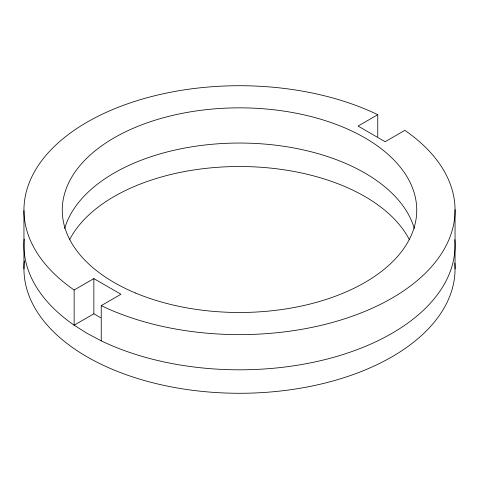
<?xml version="1.0" encoding="UTF-8"?>
<svg xmlns="http://www.w3.org/2000/svg" width="479" height="479" viewBox="0 0 479 479"><rect width="100%" height="100%" fill="white"/><g stroke="black" fill="none" stroke-linecap="round" stroke-linejoin="round"><path stroke-width="0.72" d="M23.95 268.833L23.95 210.67M101.237 340.838L87.082 333.366L74.137 325.193L74.137 289.993L93.86 278.61L120.953 294.256L101.237 305.638L101.237 340.838A215.55 124.444 0 0 0 335.222 356.867A215.55 124.444 0 0 0 454.822 239.656M377.763 136.695L377.763 114.697L358.047 126.079L385.14 141.724L404.863 130.342A215.55 124.444 0 0 1 391.918 298.166A215.55 124.444 0 0 1 101.237 305.638M100.632 317.721L93.86 313.811L74.137 325.193A215.55 124.444 0 0 1 24.231 238.997M455.05 209.664L455.05 268.833M93.86 278.61L93.86 313.811M454.822 263.115A215.55 124.444 0 0 1 237.638 393.277A215.55 124.444 0 0 1 24.381 260.965M64.683 228.537A177.23 102.32 0 0 1 239.5 143.041A177.23 102.32 0 0 1 414.317 228.537M69.563 239.781A177.23 102.32 0 0 1 239.5 166.512A177.23 102.32 0 0 1 409.437 239.781M74.137 289.993A215.55 124.444 0 0 1 87.082 122.169A215.55 124.444 0 0 1 377.763 114.697M135.509 293.022A177.23 102.32 0 0 0 415.784 220.735A177.23 102.32 0 0 0 167.213 116.744A177.23 102.32 0 0 0 135.509 293.022"/></g></svg>
